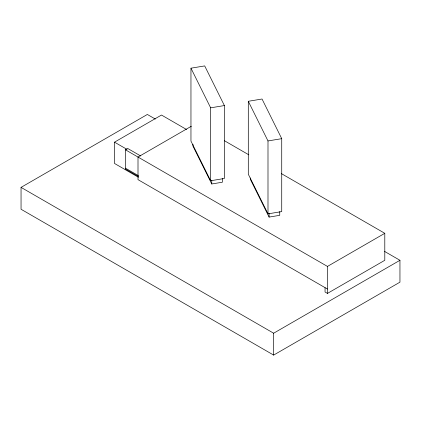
<?xml version="1.0" encoding="UTF-8"?>
<svg xmlns="http://www.w3.org/2000/svg" width="421" height="421" viewBox="0 0 421 421"><rect width="100%" height="100%" fill="white"/><g stroke="black" fill="none" stroke-linecap="round" stroke-linejoin="round"><path stroke-width="0.63" d="M384.589 251.426L399.95 260.294L399.95 282.17L273.65 355.087L21.05 209.253L21.05 187.377L147.35 114.459L155.317 119.054M138.43 177.267L114.512 163.459L114.512 142.166L161.496 115.038L186.556 129.51M138.467 176.557L125.374 169L125.374 149.75L127.647 148.439L140.74 155.996M191.371 126.232L138.004 157.044L138.004 179.646L327.454 289.027M125.374 149.75L327.454 266.419L384.794 233.313L384.794 260.294L327.454 293.4L325.054 292.016L325.054 287.638M21.05 187.377L273.65 333.211L399.95 260.294M190.96 68.186L204.695 65.913L224.388 105.56L224.388 178.483L210.653 180.756L190.96 141.103L190.96 68.186L210.653 107.834L210.653 180.756M248.301 101.287L262.036 99.014L281.728 138.667L281.728 211.589L267.993 213.863L248.301 174.21L248.301 101.287L267.993 140.94L267.993 213.863M210.653 107.834L224.388 105.56M267.993 140.94L281.728 138.667M192.95 144.24L192.95 146.119L211.758 183.982L222.399 182.219L222.399 178.472M250.29 177.972L250.29 179.22L269.098 217.089L279.739 215.326L279.739 211.574M224.361 140.688L248.822 154.812M281.249 173.536L384.794 233.313M114.512 142.166L127.042 149.402M125.374 168.126L138.467 175.683M327.454 266.419L327.454 293.4M273.65 333.211L273.65 355.087M269.098 213.336L269.098 217.089M211.758 180.23L211.758 183.982"/></g></svg>
